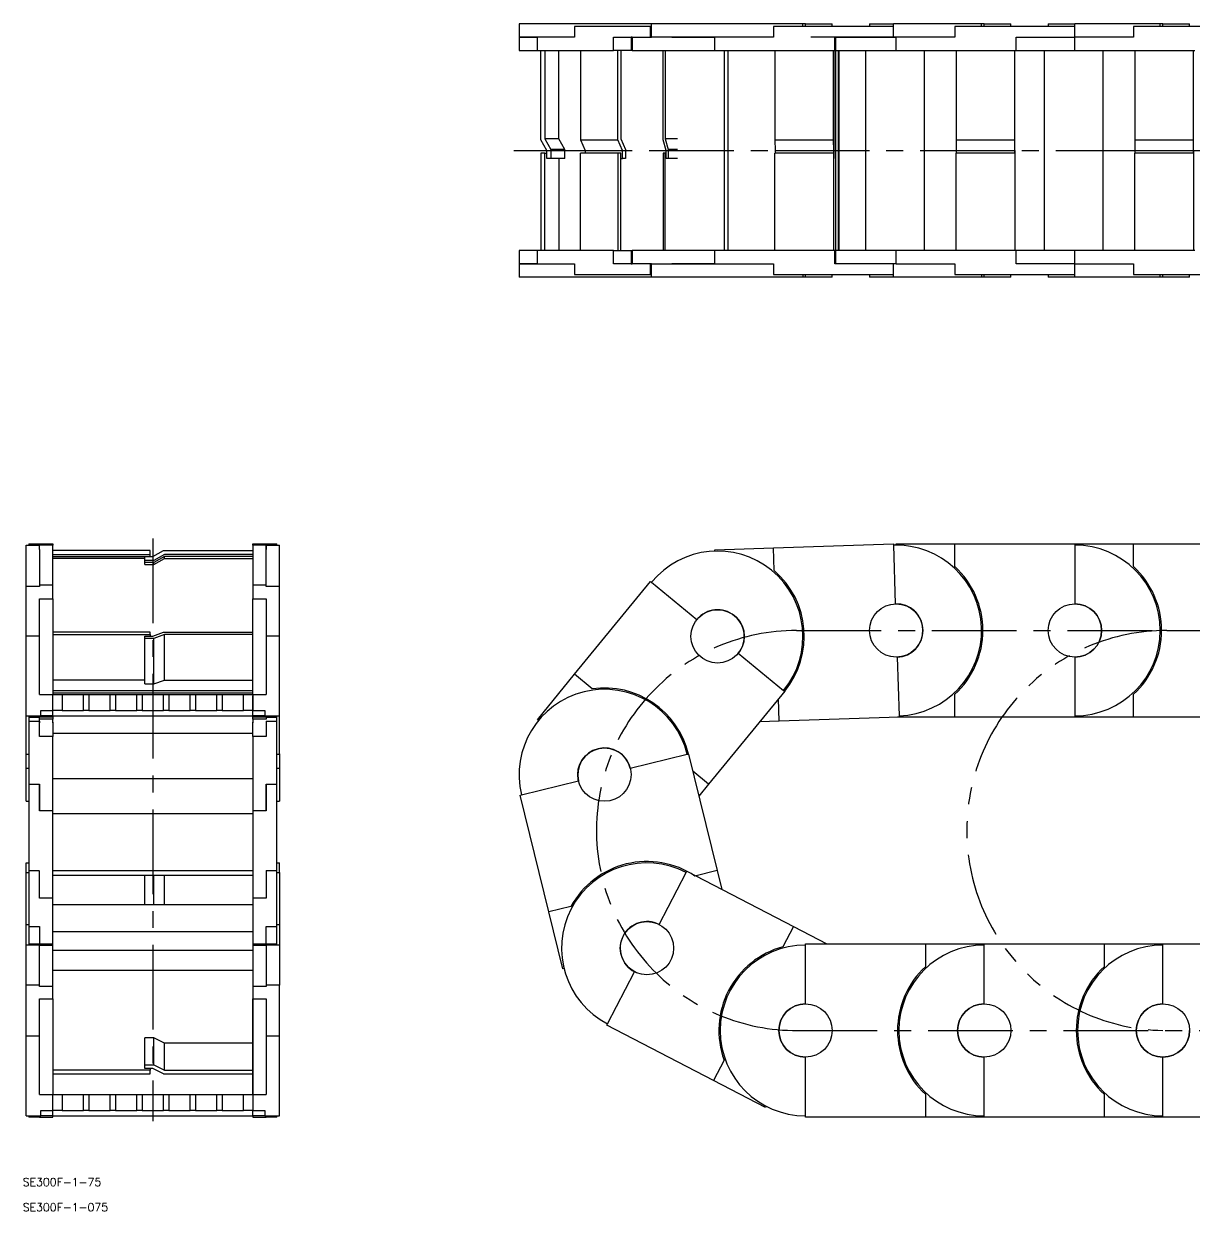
# Model space of a CAD drawing. Extents: x -186 to 650, y -350 to 95.
# Drawn here: x -185.7 to 253.2, y -350.3 to 95 of the extents above; entities that cross this region are included whole.
import ezdxf

# ---------------------------------------------------------------- set-up
doc = ezdxf.new("R2010")
doc.units = 0
doc.linetypes.add('CENTER', pattern=[50.8, 31.75, -6.35, 6.35, -6.35])
doc.linetypes.add('PHANTOM', pattern=[63.5, 31.75, -6.35, 6.35, -6.35, 6.35, -6.35])
doc.layers.get('0').update_dxf_attribs({"linetype": 'CONTINUOUS'})
doc.layers.add('CENTER', color=1, linetype='CONTINUOUS')
doc.styles.get("Standard").update_dxf_attribs({"font": 'txt.shx', "height": 3, "bigfont": 'bigfont.shx'})

# ---------------------------------------------------------------- blocks, each defined once
blk = doc.blocks.new('*U2')
at = {"color": 7, "linetype": 'CONTINUOUS'}
blk.add_text('SE300F-1-075', height=3, dxfattribs=at).set_placement((-186.11, -350.28))
blk = doc.blocks.new('*U3')
at = {"color": 7, "linetype": 'CONTINUOUS'}
blk.add_text('SE300F-1-75', height=3, dxfattribs=at).set_placement((-186.11, -340.86))

msp = doc.modelspace()

# ---------------------------------------------------------------- linework, layer by layer
at = {"color": 7, "linetype": 'CONTINUOUS'}
for p, q in [((49.675222, 95), (0, 95)), ((0, 95), (0, 90)), ((20.785401, 94), (20.785401, 90)), ((49.288309, 94), (20.785401, 94)), ((49.288309, 90), (49.288309, 94)), ((49.675222, 94), (49.288309, 94)), ((106.437661, 95), (49.675222, 95)), ((49.675222, 94), (49.675222, 95)), ((49.675222, 90), (49.675222, 94)), ((95.35399, 94), (95.35399, 90)), ((140.329517, 94), (95.35399, 94)), ((106.437661, 94), (106.437661, 95)), ((107.401224, 95), (106.437661, 95)), ((107.401224, 94), (107.401224, 95)), ((107.401501, 95), (117.401224, 95)), ((117.401224, 94), (117.401224, 95)), ((131.401224, 95), (140.346005, 95)), ((131.401224, 95), (131.401224, 94)), ((140.329517, 90), (140.329517, 94)), ((140.346005, 94), (140.329517, 94)), ((173.401224, 95), (140.346005, 95)), ((140.346005, 94), (140.346005, 95)), ((140.346005, 90), (140.346005, 94)), ((163.401224, 94), (163.401224, 90)), ((208.401224, 94), (163.401224, 94)), ((174.401224, 95), (173.394658, 95)), ((173.401224, 94), (173.401224, 95)), ((174.401224, 95), (184.401224, 95)), ((174.401224, 94), (174.401224, 95)), ((184.401224, 94), (184.401224, 95)), ((198.401224, 95), (208.401224, 95)), ((198.401224, 95), (198.401224, 94)), ((240.401224, 95), (208.401224, 95)), ((208.401224, 94), (208.401224, 95)), ((208.401224, 90), (208.401224, 94)), ((275.401224, 94), (230.401224, 94)), ((230.401224, 94), (230.401224, 90)), ((240.401224, 94), (240.401224, 95)), ((241.401224, 95), (240.401224, 95)), ((241.401224, 95), (251.401224, 95)), ((241.401224, 94), (241.401224, 95)), ((251.401224, 94), (251.401224, 95)), ((0, 90), (0, 85)), ((0, 90), (0.096517, 90)), ((6.850647, 90), (0.096517, 90)), ((0.096517, 90), (0.096517, 89.995)), ((0.096517, 89.995), (6.850681, 89.995)), ((20.785401, 90), (6.850647, 90)), ((6.850647, 85), (6.850647, 90)), ((35.353554, 85), (35.353554, 90)), ((35.353554, 90), (49.288309, 90)), ((41.991631, 89.995), (41.991631, 85)), ((42.437661, 89.995), (41.991631, 89.995)), ((42.437661, 90), (42.437661, 85)), ((73.3658, 90), (49.288309, 90)), ((49.288309, 90), (49.675222, 90)), ((57.24936, 90), (57.24936, 89.995)), ((57.24936, 89.995), (73.365955, 89.995)), ((95.35399, 90), (73.365955, 90)), ((73.365955, 85), (73.365955, 90)), ((141.401224, 90), (109.401224, 90)), ((118.341482, 90), (140.329517, 90)), ((118.341482, 85), (118.341482, 90)), ((118.624355, 89.995), (118.624355, 85)), ((140.329517, 90), (140.346005, 90)), ((140.346005, 90), (141.401224, 90)), ((163.401224, 90), (141.401224, 90)), ((141.401224, 85), (141.401224, 90)), ((186.401224, 90), (208.401224, 90)), ((186.401224, 85), (186.401224, 90)), ((230.401224, 90), (208.401224, 90)), ((208.401224, 85), (208.401224, 90)), ((0, 85), (6.850647, 85)), ((6.850647, 85), (35.353554, 85)), ((8.212111, 51.5), (8.212111, 85)), ((9.66907, 85), (9.66907, 51.901924)), ((14.901433, 51.901924), (14.901433, 85)), ((23.036666, 85), (23.036666, 51.5)), ((41.991631, 85), (35.353554, 85)), ((36.971421, 51.5), (36.971421, 85)), ((38.13216, 85), (38.13216, 51.901924)), ((42.437661, 85), (41.991631, 85)), ((42.437661, 85), (73.382443, 85)), ((54.083996, 51.5), (54.083996, 85)), ((54.775044, 85), (54.775044, 51.901924)), ((73.365955, 85), (118.341482, 85)), ((76.994254, 10), (76.994254, 85)), ((78.334042, 85), (78.334042, 10)), ((95.936157, 85), (95.936157, 51.5)), ((117.924193, 51.5), (117.924193, 85)), ((117.973656, 85), (117.973656, 51.901924)), ((118.341482, 85), (141.401224, 85)), ((118.624355, 85), (118.341482, 85)), ((118.70385, 10), (118.70385, 85)), ((119.686807, 85), (119.686807, 10)), ((119.902728, 85), (119.902728, 10)), ((119.902728, 85), (122.373925, 85)), ((122.143576, 85), (129.901082, 85)), ((129.901224, 85), (129.901224, 10)), ((141.401224, 85), (186.401224, 85)), ((151.901224, 85), (151.901224, 10)), ((163.901224, 85), (163.901224, 51.5)), ((185.901224, 51.5), (185.901224, 85)), ((186.401224, 85), (208.401224, 85)), ((196.901224, 85), (196.901224, 10)), ((208.401224, 85), (253.401224, 85)), ((218.901224, 85), (218.901224, 10)), ((230.901224, 85), (230.901224, 51.5)), ((252.901224, 51.5), (252.901224, 85)), ((10.455246, 47.5), (8.212111, 51.5)), ((14.901433, 51.901924), (9.66907, 51.901924)), ((9.66907, 51.901924), (11.912204, 47.901924)), ((17.144568, 47.901924), (14.901433, 51.901924)), ((23.036666, 51.5), (24.823741, 47.5)), ((23.036666, 51.5), (36.971421, 51.5)), ((38.758496, 47.5), (36.971421, 51.5)), ((38.13216, 51.901924), (39.919235, 47.901924)), ((55.147934, 47.5), (54.083996, 51.5)), ((54.775044, 51.901924), (55.838981, 47.901924)), ((59.432095, 51.901924), (54.775044, 51.901924)), ((95.936157, 51.5), (96.012311, 47.5)), ((95.936157, 51.5), (117.924193, 51.5)), ((118.000347, 47.5), (117.924193, 51.5)), ((117.973656, 51.901924), (118.04981, 47.901924)), ((163.901224, 51.5), (163.901224, 47.5)), ((163.901224, 51.5), (185.901224, 51.5)), ((185.901224, 47.5), (185.901224, 51.5)), ((230.901224, 51.5), (252.901224, 51.5)), ((230.901224, 51.5), (230.901224, 47.5)), ((252.901224, 47.5), (252.901224, 51.5)), ((8.212111, 46.5), (8.212111, 10)), ((9.66907, 46.5), (8.212111, 46.5)), ((9.66907, 10), (9.66907, 46.5)), ((9.66907, 46.5), (10.455246, 46.5)), ((10.455246, 44.5), (10.455246, 47.5)), ((11.912204, 47.901924), (11.912204, 44.5)), ((17.144568, 47.901924), (11.912204, 47.901924)), ((17.144568, 44.5), (17.144568, 47.901924)), ((23.036666, 10), (23.036666, 46.5)), ((36.971421, 46.5), (23.036666, 46.5)), ((24.823741, 47.5), (38.758496, 47.5)), ((24.823741, 47.5), (24.823741, 46.5)), ((36.971421, 46.5), (36.971421, 10)), ((38.13216, 46.5), (36.971421, 46.5)), ((38.13216, 10), (38.13216, 46.5)), ((38.758496, 44.5), (38.758496, 47.5)), ((39.919235, 47.901924), (39.919235, 44.5)), ((54.083996, 46.5), (54.083996, 10)), ((54.775044, 46.5), (54.083996, 46.5)), ((54.775044, 10), (54.775044, 46.5)), ((54.775044, 46.5), (55.147934, 46.5)), ((55.147934, 44.5), (55.147934, 47.5)), ((55.838981, 47.901924), (55.838981, 44.5)), ((59.432095, 47.901924), (55.838981, 47.901924)), ((95.936157, 10), (95.936157, 46.5)), ((117.924193, 46.5), (95.936157, 46.5)), ((96.012311, 47.5), (118.000347, 47.5)), ((96.012311, 47.5), (96.012311, 46.5)), ((117.924193, 46.5), (117.924193, 10)), ((117.973656, 46.5), (117.924193, 46.5)), ((117.973656, 10), (117.973656, 46.5)), ((118.000347, 44.5), (118.000347, 47.5)), ((118.04981, 47.901924), (118.04981, 44.5)), ((163.901224, 47.5), (185.901224, 47.5)), ((163.901224, 47.5), (163.901224, 46.5)), ((163.901224, 10), (163.901224, 46.5)), ((185.901224, 46.5), (163.901224, 46.5)), ((185.901224, 46.5), (185.901224, 47.5)), ((185.901224, 47.5), (185.901224, 46.5)), ((185.901224, 46.5), (185.901224, 10)), ((230.901224, 47.5), (252.901224, 47.5)), ((230.901224, 47.5), (230.901224, 46.5)), ((252.901224, 46.5), (230.901224, 46.5)), ((230.901224, 10), (230.901224, 46.5)), ((252.901224, 46.5), (252.901224, 47.5)), ((252.901224, 47.5), (252.901224, 46.5)), ((252.901224, 46.5), (252.901224, 10)), ((11.912204, 44.5), (10.455246, 44.5)), ((17.144568, 44.5), (11.912204, 44.5)), ((14.901433, 44.5), (14.901433, 10)), ((38.13216, 44.5), (38.758496, 44.5)), ((39.919235, 44.5), (38.758496, 44.5)), ((55.838981, 44.5), (55.147934, 44.5)), ((59.432095, 44.5), (55.838981, 44.5)), ((117.973656, 44.5), (118.000347, 44.5)), ((118.04981, 44.5), (118.000347, 44.5)), ((0, 10), (0, 5)), ((6.850647, 10), (0, 10)), ((35.353554, 10), (6.850647, 10)), ((6.850647, 5), (6.850647, 10)), ((35.353554, 5), (35.353554, 10)), ((35.353554, 10), (41.991631, 10)), ((41.991631, 10), (41.991631, 5.005)), ((41.991631, 10), (42.437742, 10)), ((73.382443, 10), (42.437661, 10)), ((42.437661, 10), (42.437661, 5)), ((118.341482, 10), (73.365955, 10)), ((73.365955, 5), (73.365955, 10)), ((141.401224, 10), (118.341482, 10)), ((118.341482, 5), (118.341482, 10)), ((118.341482, 10), (118.624355, 10)), ((118.624355, 10), (118.624355, 5.005)), ((186.401224, 10), (141.401224, 10)), ((141.401224, 5), (141.401224, 10)), ((208.401224, 10), (186.401224, 10)), ((186.401224, 5), (186.401224, 10)), ((253.401224, 10), (208.401224, 10)), ((208.401224, 5), (208.401224, 10)), ((0, 5), (0, 0)), ((0.096517, 5), (0, 5)), ((6.850699, 5.005), (0.096517, 5.005)), ((0.096517, 5.005), (0.096517, 5)), ((0.096517, 5), (6.850647, 5)), ((6.850647, 5), (20.785401, 5)), ((20.785401, 5), (20.785401, 1)), ((49.288309, 5), (35.353554, 5)), ((41.991631, 5.005), (42.437661, 5.005)), ((49.288309, 1), (49.288309, 5)), ((49.288309, 5), (73.3658, 5)), ((49.675222, 5), (49.288309, 5)), ((49.675222, 1), (49.675222, 5)), ((73.365955, 5.005), (57.24936, 5.005)), ((57.24936, 5.005), (57.24936, 5)), ((73.365955, 5), (95.35399, 5)), ((95.35399, 5), (95.35399, 1)), ((140.329517, 5), (118.341482, 5)), ((140.329517, 1), (140.329517, 5)), ((140.346005, 5), (140.329517, 5)), ((140.346005, 1), (140.346005, 5)), ((141.401224, 5), (140.346005, 5)), ((141.401224, 5), (163.401224, 5)), ((163.401224, 5), (163.401224, 1)), ((208.401224, 5), (186.401224, 5)), ((208.401224, 1), (208.401224, 5)), ((208.401224, 5), (230.401224, 5)), ((230.401224, 5), (230.401224, 1)), ((49.675222, 0), (0, 0)), ((20.785401, 1), (49.288309, 1)), ((49.288309, 1), (49.675222, 1)), ((49.675222, 0), (49.675222, 1)), ((107.401224, 0), (49.675222, 0)), ((95.35399, 1), (140.329517, 1)), ((106.437661, 1), (106.437661, 0)), ((107.401224, 0), (107.401224, 1)), ((117.401224, 0), (107.401501, 0)), ((117.401224, 0), (117.401224, 1)), ((131.401224, 1), (131.401224, 0)), ((140.346005, 0), (131.401224, 0)), ((140.329517, 1), (140.346005, 1)), ((140.346005, 0), (140.346005, 1)), ((174.401224, 0), (140.346005, 0)), ((163.401224, 1), (208.401224, 1)), ((173.401224, 1), (173.401224, 0)), ((184.401224, 0), (174.401014, 0)), ((174.401224, 0), (174.401224, 1)), ((184.401224, 0), (184.401224, 1)), ((198.401224, 1), (198.401224, 0)), ((208.401224, 0), (198.401224, 0)), ((208.401224, 0), (208.401224, 1)), ((240.401224, 0), (208.401224, 0)), ((230.401224, 1), (275.401224, 1)), ((240.401224, 0), (240.401224, 1)), ((241.401224, 0), (240.401224, 0)), ((251.401224, 0), (241.401014, 0)), ((241.401224, 0), (241.401224, 1)), ((251.401224, 0), (251.401224, 1)), ((-184.830106, -164.482597), (-184.830106, -100.5)), ((-184.830106, -116.037546), (-184.830106, -100.5)), ((-184.830106, -100.5), (-183.830106, -100.5)), ((-183.830106, -100), (-179.830106, -100)), ((-183.830106, -100), (-183.830106, -100.5)), ((-183.830106, -100.017675), (-183.830106, -100.5)), ((-183.830106, -100.5), (-179.830106, -100.5)), ((-179.830106, -100), (-174.830106, -100)), ((-179.830106, -100.5), (-179.830106, -100)), ((-174.830106, -100.5), (-179.830106, -100.5)), ((-179.830106, -102.102632), (-179.830106, -100.5)), ((-179.830106, -102.102632), (-179.830106, -115.517955)), ((-179.825106, -102.102632), (-179.830106, -102.102632)), ((-174.830106, -100), (-174.830106, -100.5)), ((-174.830106, -115.517955), (-174.830106, -100.5)), ((-99.830106, -100), (-94.830106, -100)), ((-99.830106, -100.5), (-99.830106, -100)), ((-99.830106, -100.5), (-99.830106, -115.517955)), ((-94.830106, -100.5), (-99.830106, -100.5)), ((-94.830106, -102.102632), (-94.835106, -102.102632)), ((-94.830106, -100), (-90.830106, -100)), ((-94.830106, -100), (-94.830106, -100.5)), ((-94.830106, -100.5), (-90.830106, -100.5)), ((-94.830106, -115.517955), (-94.830106, -100.5)), ((-94.830106, -100.5), (-94.830106, -102.102632)), ((-90.830106, -100.5), (-90.830106, -100)), ((-90.830106, -100.5), (-89.830106, -100.5)), ((-89.830106, -164.482597), (-89.830106, -100.5)), ((-89.830106, -116.037546), (-89.830106, -100.5)), ((73.365955, -102.227039), (95.35399, -101.501576)), ((73.382443, -102.726767), (73.365955, -102.227039)), ((95.35399, -101.501576), (140.329517, -100.017675)), ((95.636863, -110.075164), (95.35399, -101.501576)), ((140.329517, -100.017675), (140.346005, -100.517403)), ((140.346005, -100.517403), (141.071468, -122.505438)), ((141.401224, -100), (163.401224, -100)), ((141.401224, -100.5), (141.401224, -100)), ((163.401224, -108.578253), (163.401224, -100)), ((163.401224, -100), (208.401224, -100)), ((208.401224, -100), (230.401224, -100)), ((208.401224, -100), (208.401224, -100.5)), ((208.401224, -100.5), (208.401224, -122.5)), ((230.401224, -100), (275.401224, -100)), ((230.401224, -108.578253), (230.401224, -100)), ((-138.330106, -102.5), (-174.830106, -102.5)), ((-174.830106, -104), (-138.330106, -104)), ((-174.830106, -104.75745), (-138.330106, -104.75745)), ((-140.330106, -105.482913), (-174.830106, -105.482913)), ((-140.330106, -104.809401), (-137.330106, -104.809401)), ((-140.330106, -106.309401), (-140.330106, -104.809401)), ((-136.928182, -106.309401), (-140.330106, -106.309401)), ((-140.330106, -107.065595), (-140.330106, -106.309401)), ((-138.330106, -104), (-138.330106, -102.5)), ((-138.330106, -104.75745), (-138.330106, -104)), ((-138.330106, -104.75745), (-138.330106, -104.809401)), ((-137.330106, -104.809401), (-133.330106, -102.5)), ((-132.928182, -104), (-136.928182, -106.309401)), ((-132.928182, -104.75745), (-136.928182, -107.065595)), ((-136.928182, -107.791058), (-132.928182, -105.482913)), ((-133.330106, -102.5), (-99.830106, -102.5)), ((-99.830106, -104), (-132.928182, -104)), ((-99.830106, -104.75745), (-132.928182, -104.75745)), ((-132.928182, -105.482913), (-132.928182, -104.75745)), ((-132.928182, -105.482913), (-99.830106, -105.482913)), ((-136.928182, -107.065595), (-140.330106, -107.065595)), ((-140.330106, -107.791058), (-140.330106, -107.065595)), ((-140.330106, -107.791058), (-136.928182, -107.791058)), ((-136.928182, -107.791058), (-136.928182, -107.065595)), ((-174.830106, -115.517955), (-179.830106, -115.517955)), ((-179.830106, -115.517955), (-179.830106, -116.037546)), ((-174.830106, -120.643594), (-174.830106, -115.517955)), ((-94.830106, -115.517955), (-99.830106, -115.517955)), ((-99.830106, -115.517955), (-99.830106, -120.643594)), ((-94.830106, -116.037546), (-94.830106, -115.517955)), ((20.785401, -148.946112), (49.288309, -114.123931)), ((49.288309, -114.123931), (49.675222, -114.44063)), ((49.675222, -114.44063), (66.699399, -128.375385)), ((-179.830106, -116.037546), (-184.830106, -116.037546)), ((-184.830106, -134.5), (-184.830106, -116.037546)), ((-89.830106, -116.037546), (-94.830106, -116.037546)), ((-89.830106, -134.5), (-89.830106, -116.037546)), ((-179.830106, -134.5), (-179.830106, -120.643594)), ((-179.830106, -120.643594), (-174.830106, -120.643594)), ((-174.830106, -120.643594), (-174.830106, -156.5)), ((-99.830106, -156.5), (-99.830106, -120.643594)), ((-99.830106, -120.643594), (-94.830106, -120.643594)), ((-94.830106, -120.643594), (-94.830106, -134.5)), ((-138.330106, -133.118517), (-174.830106, -133.118517)), ((-138.330106, -134.068613), (-138.330106, -133.118517)), ((-137.330106, -134.581286), (-133.330106, -133.118517)), ((-133.330106, -133.118517), (-99.830106, -133.118517)), ((-184.830106, -164.5), (-184.830106, -134.5)), ((-184.830106, -134.5), (-179.830106, -134.5)), ((-179.830106, -156.5), (-179.830106, -134.5)), ((-174.830106, -134.068613), (-138.330106, -134.068613)), ((-140.330106, -134.581286), (-137.330106, -134.581286)), ((-140.330106, -135.531383), (-140.330106, -134.581286)), ((-136.928182, -135.531383), (-140.330106, -135.531383)), ((-140.330106, -152.555561), (-140.330106, -135.531383)), ((-138.330106, -134.068613), (-138.330106, -134.581286)), ((-132.928182, -134.068613), (-136.928182, -135.531383)), ((-136.928182, -152.555561), (-136.928182, -135.531383)), ((-99.830106, -134.068613), (-132.928182, -134.068613)), ((-132.928182, -151.092791), (-132.928182, -134.068613)), ((-94.830106, -134.5), (-94.830106, -156.5)), ((-94.830106, -134.5), (-89.830106, -134.5)), ((-89.830106, -164.5), (-89.830106, -134.5)), ((82.175924, -141.043344), (99.200101, -154.978098)), ((141.73098, -142.494562), (142.456443, -164.482597)), ((208.401224, -142.5), (208.401224, -164.5)), ((-140.330106, -151.092791), (-174.830106, -151.092791)), ((-136.928182, -152.555561), (-132.928182, -151.092791)), ((-132.928182, -151.092791), (-99.830106, -151.092791)), ((6.850647, -165.970289), (20.785401, -148.946112)), ((27.423478, -154.37956), (20.785401, -148.946112)), ((-174.830106, -155), (-99.830106, -155)), ((-140.330106, -152.555561), (-136.928182, -152.555561)), ((99.587014, -155.294797), (71.084107, -190.116978)), ((99.200101, -154.978098), (99.587014, -155.294797)), ((-179.830106, -156.5), (-174.830106, -156.5)), ((-99.830106, -155.952079), (-174.830106, -155.952079)), ((-174.830106, -156.5), (-171.330106, -156.5)), ((-174.830106, -162.5), (-174.830106, -156.5)), ((-171.330106, -156.5), (-163.330106, -156.5)), ((-171.330106, -156.5), (-171.330106, -162.5)), ((-163.330106, -162.5), (-163.330106, -156.5)), ((-163.330106, -156.5), (-161.330106, -156.5)), ((-161.330106, -156.5), (-153.330106, -156.5)), ((-161.330106, -156.5), (-161.330106, -162.5)), ((-153.330106, -156.5), (-151.330106, -156.5)), ((-153.330106, -162.5), (-153.330106, -156.5)), ((-151.330106, -156.5), (-143.330106, -156.5)), ((-151.330106, -156.5), (-151.330106, -162.5)), ((-143.330106, -162.5), (-143.330106, -156.5)), ((-143.330106, -156.5), (-141.330106, -156.5)), ((-141.330106, -156.5), (-133.330106, -156.5)), ((-141.330106, -156.5), (-141.330106, -162.5)), ((-133.330106, -162.5), (-133.330106, -156.5)), ((-133.330106, -156.5), (-131.330106, -156.5)), ((-131.330106, -156.5), (-123.330106, -156.5)), ((-131.330106, -156.5), (-131.330106, -162.5)), ((-123.330106, -156.5), (-121.330106, -156.5)), ((-123.330106, -162.5), (-123.330106, -156.5)), ((-121.330106, -156.5), (-113.330106, -156.5)), ((-121.330106, -156.5), (-121.330106, -162.5)), ((-113.330106, -162.5), (-113.330106, -156.5)), ((-113.330106, -156.5), (-111.330106, -156.5)), ((-111.330106, -156.5), (-103.330106, -156.5)), ((-111.330106, -156.5), (-111.330106, -162.5)), ((-103.330106, -156.5), (-99.830106, -156.5)), ((-103.330106, -162.5), (-103.330106, -156.5)), ((-99.830106, -156.5), (-99.830106, -162.5)), ((-99.830106, -156.5), (-94.830106, -156.5)), ((-99.830106, -165), (-99.830106, -157)), ((97.497403, -166.466227), (97.224066, -158.181626)), ((163.401224, -165), (163.401224, -156.421747)), ((230.401224, -165), (230.401224, -156.421747)), ((-184.830106, -164.5), (-179.330106, -164.5)), ((-184.830106, -178.945012), (-184.830106, -164.5)), ((-183.830106, -164.5), (-183.830106, -165)), ((-179.830106, -172.318975), (-179.830106, -164.5)), ((-179.830106, -165), (-179.830106, -164.5)), ((-179.330106, -162.5), (-174.830106, -162.5)), ((-179.330106, -164.5), (-179.330106, -162.5)), ((-174.830106, -164.5), (-179.330106, -164.5)), ((-171.330106, -162.5), (-174.830106, -162.5)), ((-174.830106, -164.5), (-174.830106, -162.5)), ((-174.830106, -164.5), (-99.830106, -164.5)), ((-174.830106, -164.5), (-174.830106, -165.707788)), ((-174.830106, -164.5), (-174.830106, -165)), ((-171.330106, -162.5), (-163.330106, -162.5)), ((-161.330106, -162.5), (-163.330106, -162.5)), ((-161.330106, -162.5), (-153.330106, -162.5)), ((-151.330106, -162.5), (-153.330106, -162.5)), ((-151.330106, -162.5), (-143.330106, -162.5)), ((-141.330106, -162.5), (-143.330106, -162.5)), ((-141.330106, -162.5), (-133.330106, -162.5)), ((-131.330106, -162.5), (-133.330106, -162.5)), ((-131.330106, -162.5), (-123.330106, -162.5)), ((-121.330106, -162.5), (-123.330106, -162.5)), ((-121.330106, -162.5), (-113.330106, -162.5)), ((-111.330106, -162.5), (-113.330106, -162.5)), ((-111.330106, -162.5), (-103.330106, -162.5)), ((-99.830106, -162.5), (-103.330106, -162.5)), ((-99.830106, -162.5), (-95.330106, -162.5)), ((-99.830106, -165.707788), (-99.830106, -162.5)), ((-99.830106, -164.5), (-99.830106, -162.5)), ((-95.330106, -164.5), (-99.830106, -164.5)), ((-95.330106, -162.5), (-95.330106, -164.5)), ((-95.330106, -164.5), (-89.830106, -164.5)), ((-94.830106, -164.5), (-94.830106, -165)), ((-90.830106, -190.116978), (-90.830106, -164.5)), ((-90.830106, -164.982325), (-90.830106, -164.5)), ((-90.830106, -165), (-90.830106, -164.5)), ((-89.830106, -178.945012), (-89.830106, -164.5)), ((142.456443, -164.482597), (142.472931, -164.982325)), ((208.401224, -164.5), (208.401224, -165)), ((-183.830106, -165), (-179.830106, -165)), ((-183.830106, -165), (-183.830106, -166.466227)), ((-183.830106, -166.466227), (-179.830106, -166.466227)), ((-183.830106, -166.466227), (-183.830106, -190.116978)), ((-174.830106, -165), (-179.830106, -165)), ((-179.830106, -165.707788), (-179.830106, -165)), ((-174.830106, -165.707788), (-179.830106, -165.707788)), ((-179.830106, -166.466227), (-179.830106, -167.191689)), ((-174.830106, -167.191689), (-174.830106, -165.707788)), ((-174.830106, -166.885527), (-174.830106, -172.318975)), ((-94.830106, -165), (-99.830106, -165)), ((-94.830106, -165.707788), (-99.830106, -165.707788)), ((-99.830106, -165.707788), (-99.830106, -167.191689)), ((-99.830106, -172.318975), (-99.830106, -166.885527)), ((-94.830106, -164.982325), (-94.830106, -165.707788)), ((-94.830106, -165), (-90.830106, -165)), ((-94.830106, -166.466227), (-90.830106, -166.466227)), ((-94.830106, -166.466227), (-94.830106, -172.318975)), ((-90.830106, -166.466227), (-90.830106, -164.982325)), ((7.23756, -166.286988), (6.850647, -165.970289)), ((97.497403, -166.466227), (90.247091, -166.70544)), ((142.472931, -164.982325), (97.497403, -166.466227)), ((163.401224, -165), (141.937223, -165)), ((208.401224, -165), (163.401224, -165)), ((230.401224, -165), (208.401224, -165)), ((275.401224, -165), (230.401224, -165)), ((-174.830106, -172.318975), (-179.830106, -172.318975)), ((-99.830106, -171.122393), (-174.830106, -171.122393)), ((-174.830106, -200.194818), (-174.830106, -172.318975)), ((-99.830106, -172.318975), (-99.830106, -200.194818)), ((-94.830106, -172.318975), (-99.830106, -172.318975)), ((-184.830106, -196.555722), (-184.830106, -178.945012)), ((-184.830106, -184.177375), (-184.830106, -178.945012)), ((-184.830106, -178.945012), (-183.830106, -178.945012)), ((-183.830106, -178.826094), (-183.830106, -222.534848)), ((-90.830106, -178.945012), (-89.830106, -178.945012)), ((-89.830106, -178.81746), (-89.830106, -196.555722)), ((-89.830106, -178.945012), (-89.830106, -184.177375)), ((41.713056, -184.177375), (63.08178, -178.945012)), ((63.08178, -178.945012), (63.567433, -178.826094)), ((63.567433, -178.826094), (74.269995, -222.534848)), ((-184.830106, -184.177375), (-183.830106, -184.177375)), ((-90.830106, -184.177375), (-89.830106, -184.177375)), ((71.084107, -190.116978), (65.140974, -185.252362)), ((-183.830106, -190.116978), (-179.830106, -190.116978)), ((-179.830106, -200.194818), (-179.830106, -190.116978)), ((-179.830106, -190.116978), (-179.830106, -200.194818)), ((-99.830106, -188.14657), (-174.830106, -188.14657)), ((-94.830106, -190.116978), (-90.830106, -190.116978)), ((-94.830106, -190.116978), (-94.830106, -200.194818)), ((-94.830106, -200.194818), (-94.830106, -190.116978)), ((-90.830106, -222.534848), (-90.830106, -190.116978)), ((0.918219, -194.166433), (22.286943, -188.93407)), ((71.084107, -190.116978), (67.426342, -194.585693)), ((0.432566, -194.285351), (0.918219, -194.166433)), ((11.135128, -237.994104), (0.432566, -194.285351)), ((-184.830106, -196.555722), (-183.830106, -196.555722)), ((-174.830106, -200.194818), (-179.830106, -200.194818)), ((-174.830106, -243.903572), (-174.830106, -200.194818)), ((-99.830106, -200.194818), (-99.830106, -232.922975)), ((-94.830106, -200.194818), (-99.830106, -200.194818)), ((-90.830106, -196.555722), (-89.830106, -196.555722)), ((-99.830106, -201.275058), (-174.830106, -201.275058)), ((-184.830106, -223.231386), (-184.830106, -219.6332)), ((-184.830106, -219.6332), (-183.830106, -219.6332)), ((-183.830106, -222.534848), (-179.830106, -222.534848)), ((-183.830106, -222.534848), (-183.830106, -224.575054)), ((-94.830106, -222.534848), (-90.830106, -222.534848)), ((-94.830106, -222.534848), (-94.830106, -232.922975)), ((-90.830106, -219.6332), (-89.830106, -219.6332)), ((-90.830106, -224.575054), (-90.830106, -222.534848)), ((-89.830106, -223.231386), (-89.830106, -219.6332)), ((-89.830106, -223.231386), (-89.830106, -219.6332)), ((74.269995, -222.534848), (65.93789, -224.575054)), ((74.269995, -222.534848), (75.995309, -229.580949)), ((-184.830106, -242.757633), (-184.830106, -223.231386)), ((-184.830106, -223.231386), (-183.830106, -223.231386)), ((-183.830106, -222.787608), (-183.830106, -243.51904)), ((-179.830106, -232.922975), (-179.830106, -222.787608)), ((-99.830106, -222.643782), (-174.830106, -222.643782)), ((-99.830106, -224.427543), (-174.830106, -224.427543)), ((-140.330106, -235.372216), (-140.330106, -224.427543)), ((-136.928182, -235.372216), (-136.928182, -224.427543)), ((-132.928182, -235.372216), (-132.928182, -224.427543)), ((-90.830106, -243.51904), (-90.830106, -222.787608)), ((-90.830106, -223.231386), (-89.830106, -223.231386)), ((-89.830106, -223.231386), (-89.830106, -242.757633)), ((52.54191, -242.757633), (62.677277, -223.231386)), ((62.677277, -223.231386), (62.907627, -222.787608)), ((62.907627, -222.787608), (102.847678, -243.51904)), ((-174.830106, -232.922975), (-179.830106, -232.922975)), ((-174.830106, -252.5), (-174.830106, -232.922975)), ((-99.830106, -235.372216), (-174.830106, -235.372216)), ((-99.830106, -232.922975), (-99.830106, -250.5)), ((-94.830106, -232.922975), (-99.830106, -232.922975)), ((19.467233, -235.953898), (11.135128, -237.994104)), ((16.367492, -259.362829), (11.135128, -237.994104)), ((-184.830106, -250.5), (-184.830106, -242.757633)), ((-184.830106, -242.757633), (-183.830106, -242.757633)), ((-183.830106, -243.51904), (-179.830106, -243.51904)), ((-183.830106, -243.51904), (-183.830106, -250)), ((-179.830106, -243.51904), (-179.830106, -250.5)), ((-94.830106, -243.51904), (-90.830106, -243.51904)), ((-94.830106, -250), (-94.830106, -243.51904)), ((-90.830106, -242.757633), (-89.830106, -242.757633)), ((-90.830106, -250), (-90.830106, -243.51904)), ((-89.830106, -242.757633), (-89.830106, -250.5)), ((102.847678, -243.51904), (98.89569, -251.132726)), ((102.847678, -243.51904), (115.333543, -250)), ((-99.830106, -245.507583), (-174.830106, -245.507583)), ((-179.830106, -250.5), (-184.830106, -250.5)), ((-184.830106, -265.517955), (-184.830106, -250.5)), ((-183.830106, -250), (-179.830106, -250)), ((-183.830106, -250), (-183.830106, -250.5)), ((-179.830106, -250), (-174.830106, -250)), ((-179.830106, -250), (-179.830106, -250.5)), ((-179.830106, -265.517955), (-179.830106, -250.5)), ((-179.830106, -250.5), (-174.830106, -250.5)), ((-174.830106, -250.5), (-174.830106, -250)), ((-174.830106, -266.037546), (-174.830106, -250.5)), ((-174.830106, -266.037546), (-174.830106, -250.5)), ((-174.830106, -266.037546), (-174.830106, -250.5)), ((-99.830106, -252.5), (-174.830106, -252.5)), ((-99.830106, -250), (-94.830106, -250)), ((-99.830106, -250), (-99.830106, -250.5)), ((-99.830106, -250.5), (-99.830106, -306.499918)), ((-99.830106, -250.5), (-94.830106, -250.5)), ((-94.830106, -250), (-90.830106, -250)), ((-94.830106, -250.5), (-94.830106, -250)), ((-89.830106, -250.5), (-94.830106, -250.5)), ((-94.830106, -250.5), (-94.830106, -265.517955)), ((-90.830106, -250.5), (-90.830106, -250)), ((-89.830106, -250.5), (-89.830106, -265.517955)), ((107.401224, -250), (152.401224, -250)), ((107.401224, -250.5), (107.401224, -250)), ((107.401224, -272.5), (107.401224, -250.5)), ((152.401224, -250), (174.401224, -250)), ((152.401224, -250), (152.401224, -258.578253)), ((174.401224, -250), (219.401224, -250)), ((174.401224, -250.5), (174.401224, -250)), ((174.401224, -272.5), (174.401224, -250.5)), ((219.401224, -250), (241.401224, -250)), ((219.401224, -250), (219.401224, -258.578253)), ((241.401224, -250), (286.401224, -250)), ((241.401224, -250.5), (241.401224, -250)), ((241.401224, -272.5), (241.401224, -250.5)), ((-99.830106, -260), (-174.830106, -260)), ((16.853145, -259.243911), (16.367492, -259.362829)), ((33.192573, -280.035015), (43.32794, -260.508767)), ((-184.830106, -284.5), (-184.830106, -265.517955)), ((-179.830106, -265.517955), (-184.830106, -265.517955)), ((-179.830106, -266.037546), (-179.830106, -265.517955)), ((-174.830106, -266.037546), (-179.830106, -266.037546)), ((-174.830106, -270.643594), (-174.830106, -266.037546)), ((-94.830106, -266.037546), (-99.830106, -266.037546)), ((-99.830106, -266.037546), (-99.830106, -270.643594)), ((-89.830106, -265.517955), (-94.830106, -265.517955)), ((-94.830106, -265.517955), (-94.830106, -266.037546)), ((-89.830106, -284.5), (-89.830106, -265.517955)), ((-179.830106, -284.5), (-179.830106, -270.643594)), ((-179.830106, -270.643594), (-174.830106, -270.643594)), ((-174.830106, -270.643594), (-174.830106, -306.5)), ((-99.830106, -306.5), (-99.830106, -270.643594)), ((-99.830106, -270.643594), (-94.830106, -270.643594)), ((-94.830106, -270.643594), (-94.830106, -284.5)), ((32.962224, -280.478793), (33.192573, -280.035015)), ((72.902275, -301.210226), (32.962224, -280.478793)), ((-184.830106, -284.5), (-179.830106, -284.5)), ((-184.830106, -314.5), (-184.830106, -284.5)), ((-179.830106, -306.5), (-179.830106, -284.5)), ((-94.830106, -284.5), (-89.830106, -284.5)), ((-94.830106, -284.5), (-94.830106, -306.5)), ((-89.830106, -314.5), (-89.830106, -284.5)), ((-136.928182, -285.244558), (-140.330106, -285.244558)), ((-140.330106, -295.379925), (-140.330106, -285.244558)), ((-136.928182, -295.379925), (-136.928182, -285.244558)), ((-132.928182, -287.294283), (-136.928182, -285.244558)), ((-99.830106, -287.294283), (-132.928182, -287.294283)), ((-132.928182, -297.42965), (-132.928182, -287.294283)), ((76.854263, -293.59654), (72.902275, -301.210226)), ((107.401224, -314.5), (107.401224, -292.5)), ((174.401224, -314.5), (174.401224, -292.5)), ((241.401224, -314.5), (241.401224, -292.5)), ((-138.330106, -297.42965), (-174.830106, -297.42965)), ((-140.330106, -295.379925), (-136.928182, -295.379925)), ((-140.330106, -296.71126), (-140.330106, -295.379925)), ((-137.330106, -296.71126), (-140.330106, -296.71126)), ((-138.330106, -296.71126), (-138.330106, -297.42965)), ((-138.330106, -298.760985), (-138.330106, -297.42965)), ((-133.330106, -298.760985), (-137.330106, -296.71126)), ((-136.928182, -295.379925), (-132.928182, -297.42965)), ((-132.928182, -297.42965), (-99.830106, -297.42965)), ((-174.830106, -298.760985), (-138.330106, -298.760985)), ((-133.330106, -298.760985), (-99.830106, -298.760985)), ((92.428523, -311.345593), (72.902275, -301.210226)), ((-179.830106, -306.5), (-174.830106, -306.5)), ((-174.830106, -312.5), (-174.830106, -306.5)), ((-174.830106, -306.5), (-171.330106, -306.5)), ((-171.330106, -306.5), (-163.330106, -306.5)), ((-171.330106, -306.5), (-171.330106, -312.5)), ((-163.330106, -312.5), (-163.330106, -306.5)), ((-163.330106, -306.5), (-161.330106, -306.5)), ((-161.330106, -306.5), (-161.330106, -312.5)), ((-161.330106, -306.5), (-153.330106, -306.5)), ((-153.330106, -306.5), (-151.330106, -306.5)), ((-153.330106, -312.5), (-153.330106, -306.5)), ((-151.330106, -306.5), (-151.330106, -312.5)), ((-151.330106, -306.5), (-143.330106, -306.5)), ((-143.330106, -312.5), (-143.330106, -306.5)), ((-143.330106, -306.5), (-141.330106, -306.5)), ((-141.330106, -306.5), (-133.330106, -306.5)), ((-141.330106, -306.5), (-141.330106, -312.5)), ((-133.330106, -312.5), (-133.330106, -306.5)), ((-133.330106, -306.5), (-131.330106, -306.5)), ((-131.330106, -306.5), (-131.330106, -312.5)), ((-131.330106, -306.5), (-123.330106, -306.5)), ((-123.330106, -306.5), (-121.330106, -306.5)), ((-123.330106, -312.5), (-123.330106, -306.5)), ((-121.330106, -306.5), (-121.330106, -312.5)), ((-121.330106, -306.5), (-113.330106, -306.5)), ((-113.330106, -312.5), (-113.330106, -306.5)), ((-113.330106, -306.5), (-111.330106, -306.5)), ((-111.330106, -306.5), (-103.330106, -306.5)), ((-111.330106, -306.5), (-111.330106, -312.5)), ((-103.330106, -312.5), (-103.330106, -306.5)), ((-103.330106, -306.5), (-99.830106, -306.5)), ((-99.830106, -306.5), (-99.830106, -312.5)), ((-99.830106, -306.5), (-94.830106, -306.5)), ((-99.830106, -306.99968), (-99.830106, -312.5)), ((152.401224, -306.421747), (152.401224, -315)), ((219.401224, -306.421747), (219.401224, -315)), ((92.658872, -310.901814), (92.428523, -311.345593)), ((-184.830106, -314.5), (-179.330106, -314.5)), ((-183.830106, -314.5), (-183.830106, -315)), ((-179.830106, -315), (-183.830106, -315)), ((-179.830106, -314.5), (-179.830106, -315)), ((-179.830106, -315), (-174.830106, -315)), ((-179.330106, -312.5), (-174.830106, -312.5)), ((-179.330106, -314.5), (-179.330106, -312.5)), ((-174.830106, -314.5), (-179.330106, -314.5)), ((-171.330106, -312.5), (-174.830106, -312.5)), ((-174.830106, -314.5), (-174.830106, -312.5)), ((-174.830106, -314.5), (-99.830106, -314.5)), ((-174.830106, -315), (-174.830106, -314.5)), ((-171.330106, -312.5), (-163.330106, -312.5)), ((-161.330106, -312.5), (-163.330106, -312.5)), ((-161.330106, -312.5), (-153.330106, -312.5)), ((-151.330106, -312.5), (-153.330106, -312.5)), ((-151.330106, -312.5), (-143.330106, -312.5)), ((-141.330106, -312.5), (-143.330106, -312.5)), ((-141.330106, -312.5), (-133.330106, -312.5)), ((-131.330106, -312.5), (-133.330106, -312.5)), ((-131.330106, -312.5), (-123.330106, -312.5)), ((-121.330106, -312.5), (-123.330106, -312.5)), ((-121.330106, -312.5), (-113.330106, -312.5)), ((-111.330106, -312.5), (-113.330106, -312.5)), ((-111.330106, -312.5), (-103.330106, -312.5)), ((-99.830106, -312.5), (-103.330106, -312.5)), ((-99.830106, -312.5), (-95.330106, -312.5)), ((-99.830106, -314.5), (-99.830106, -312.5)), ((-95.330106, -314.5), (-99.830106, -314.5)), ((-99.830106, -314.5), (-99.830106, -315)), ((-99.830106, -315), (-94.830106, -315)), ((-95.330106, -312.5), (-95.330106, -314.5)), ((-95.330106, -314.5), (-89.830106, -314.5)), ((-94.830106, -315), (-94.830106, -314.5)), ((-90.830106, -315), (-94.830106, -315)), ((-90.830106, -315), (-90.830106, -314.5)), ((107.401224, -315), (107.401224, -314.5)), ((152.401224, -315), (107.401224, -315)), ((174.401224, -315), (152.401224, -315)), ((174.401224, -315), (174.401224, -314.5)), ((219.401224, -315), (174.401224, -315)), ((241.401224, -315), (219.401224, -315)), ((241.401224, -315), (241.401224, -314.5)), ((286.401224, -315), (241.401224, -315))]:
    msp.add_line(p, q, dxfattribs=at)
at = {"color": 3, "linetype": 'PHANTOM'}
msp.add_line((242.870091, -132.5), (650.489271, -132.5), dxfattribs=at)
at = {"color": 7, "linetype": 'CONTINUOUS'}
for centre in [(141.401224, -132.5), (208.401224, -132.5), (74.437661, -134.709364), (74.437661, -134.709364), (32, -186.555722), (32, -186.555722), (47.934925, -251.6332), (47.934925, -251.6332), (107.401224, -282.5), (107.401224, -282.5), (174.401224, -282.5), (241.401224, -282.5)]:
    msp.add_circle(centre, 10, dxfattribs=at)
for centre, radius, start, end in [((141.401224, -132.5), 32, 271.889705, 91.889705), ((141.401224, -132.5), 32, 271.889705, 91.889705), ((208.401224, -132.5), 32, 270, 90), ((74.437661, -134.709364), 32, 320.698736, 140.698736), ((74.437661, -134.709364), 32, 320.698736, 140.698736), ((74.437661, -134.709364), 32.5, 320.6987366, 49.286038), ((74.437661, -134.709364), 32.5, 320.6987366, 49.286038), ((141.401224, -132.5), 32.5, 312.603667, 47.396333), ((208.401224, -132.5), 32.5, 312.603667, 47.396333), ((141.401224, -132.5), 10, 271.889705, 91.889705), ((141.401224, -132.5), 10, 271.889705, 91.889705), ((208.401224, -132.5), 10, 270, 90), ((74.437661, -134.709364), 10, 320.698736, 140.698736), ((74.437661, -134.709364), 10, 320.698736, 140.698736), ((32, -186.555722), 32, 13.758778, 193.758778), ((32, -186.555722), 32, 13.758778, 193.758778), ((32, -186.555722), 32.5, 13.75000392, 98.09507), ((32, -186.555722), 32.5, 13.75000392, 98.09507), ((32, -186.555722), 10, 13.758778, 193.758778), ((32, -186.555722), 10, 13.758778, 193.758778), ((47.934925, -251.6332), 32, 62.56781, 242.56781), ((47.934925, -251.6332), 32, 62.56781, 242.56781), ((47.934925, -251.6332), 32.5, 56.362445, 151.155112), ((47.934925, -251.6332), 32.5, 56.362445, 151.155112), ((47.934925, -251.6332), 10, 62.56781, 242.56781), ((47.934925, -251.6332), 10, 62.56781, 242.56781), ((107.401224, -282.5), 32.5, 105.171477, 199.964144), ((107.401224, -282.5), 32.5, 105.171477, 199.964144), ((107.401224, -282.5), 32, 90, 270), ((174.401224, -282.5), 32, 90, 270), ((241.401224, -282.5), 32, 90, 270), ((174.401224, -282.5), 32.5, 132.603667, 227.396333), ((241.401224, -282.5), 32.5, 132.603667, 227.396333), ((107.401224, -282.5), 10, 90, 270), ((174.401224, -282.5), 10, 90, 270), ((241.401224, -282.5), 10, 90, 270), ((241.401224, -282.5), 10, 270, 0)]:
    msp.add_arc(centre, radius, start, end, dxfattribs=at)
at = {"color": 3, "linetype": 'PHANTOM'}
msp.add_arc((242.877425, -207.507264), 75.007264, 90.00560208, 268.87230228, dxfattribs=at)
at = {"layer": 'CENTER', "color": 1, "linetype": 'CENTER'}
for p, q in [((-2, 47.5), (469.401224, 47.5)), ((-137.330106, -98), (-137.330106, -316.5)), ((104.012044, -132.5), (371.401224, -132.5)), ((102.543177, -282.5), (471.401224, -282.5))]:
    msp.add_line(p, q, dxfattribs=at)
msp.add_arc((104.019378, -207.507264), 75.007264, 90.00560208, 268.87230228, dxfattribs=at)

# ---------------------------------------------------------------- block references
at = {"color": 7, "linetype": 'CONTINUOUS'}
for name in ['*U3', '*U2']:
    msp.add_blockref(name, (0, 0), dxfattribs=at)

doc.saveas('drawing.dxf')
